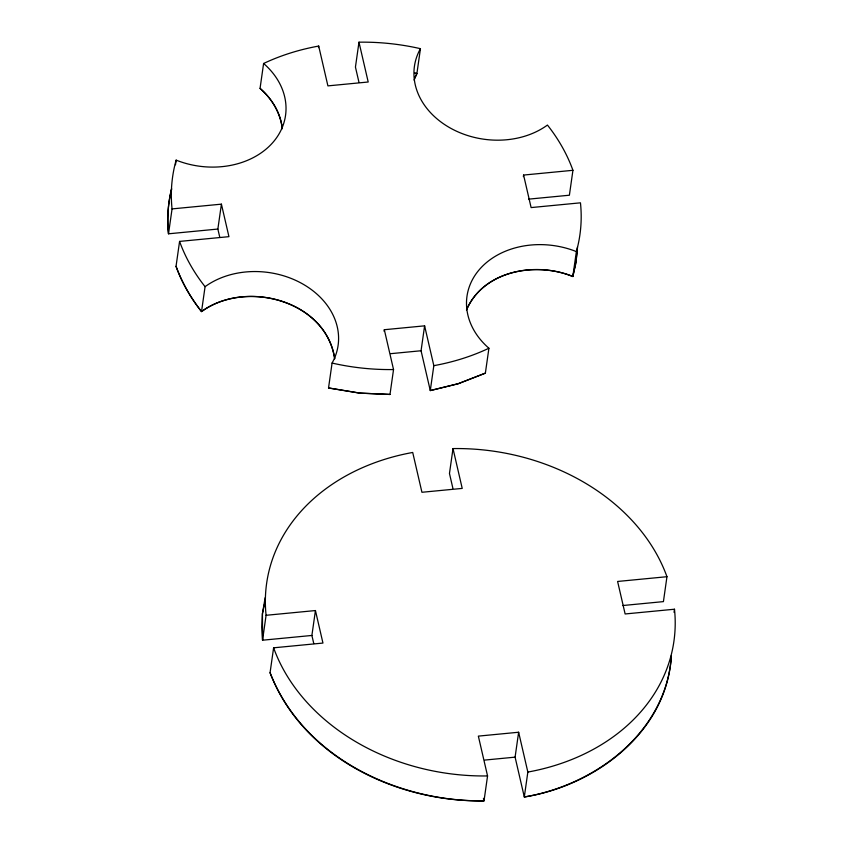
<?xml version="1.0" encoding="UTF-8"?>
<svg xmlns="http://www.w3.org/2000/svg" width="843" height="843" viewBox="0 0 843 843"><rect width="100%" height="100%" fill="white"/><g stroke="black" fill="none" stroke-linecap="round" stroke-linejoin="round"><path stroke-width="1.26" d="M671.27 655.77C667.245 732.072 595.2 785.845 524.304 796.972L515.094 757.151L518.635 732.24L478.35 736.118L487.56 775.939L484.019 800.85C397.232 802.336 302.363 757.362 270.066 672.714L273.606 647.814L322.953 643.061L315.44 610.553L266.082 615.295L262.542 640.206L311.889 635.453L315.44 610.553M577.508 246.967L576.159 261.088L572.818 276.504C536.39 261.404 484.124 270.181 466.79 309.17M577.444 248.79L575.653 264.165L572.818 276.504C536.022 261.425 483.429 270.445 466.474 310.076M175.481 164.796L176.145 160.128A78.852 62.393 8.1 0 0 272.173 143.257A78.852 62.393 8.1 0 0 263.606 63.478A205.692 162.752 8.1 0 1 318.696 46.059L327.906 85.881L368.201 82.003L358.981 42.182A205.692 162.752 8.1 0 1 420.446 48.673A78.852 62.393 8.1 0 0 447.928 126.661A78.852 62.393 8.1 0 0 547.444 125.059A205.692 162.752 8.1 0 1 572.934 170.307L569.394 195.218L528.677 199.138M172.056 208.906L168.516 233.806L217.863 229.054L221.414 204.154L172.056 208.906A205.692 162.752 8.1 0 1 176.145 160.128M334.745 358.591C326.051 300.414 245.84 279.181 201.53 311.573C190.75 297.948 181.94 282.69 176.039 266.325L179.58 241.414L228.938 236.662L221.414 204.154M334.629 358.823C326.23 300.519 245.914 279.328 201.53 311.573L205.07 286.673A205.692 162.752 8.1 0 1 179.58 241.414M260.055 88.389C271.941 98.673 280.445 113.036 282.279 128.768C280.814 112.93 271.857 98.705 260.055 88.389L263.606 63.478M318.475 47.608L318.696 46.059M358.981 42.182L355.44 67.082L358.897 82.024M572.934 170.307L523.587 175.059L531.111 207.578L580.458 202.826A205.692 162.752 8.1 0 1 576.37 251.593A78.852 62.393 8.1 0 0 480.341 268.464A78.852 62.393 8.1 0 0 488.919 348.243L485.368 373.143L458.202 383.723L430.278 390.572L433.829 365.662L424.609 325.841L384.324 329.718L393.533 369.55L389.993 394.45L359.75 393.112L328.528 387.959L332.079 363.059A78.852 62.393 8.1 0 0 304.586 285.06A78.852 62.393 8.1 0 0 205.07 286.673M414.071 80.074L416.895 73.573L420.446 48.673M384.102 331.278L384.324 329.718M485.368 373.143L458.202 383.723L430.278 390.572L421.068 350.751L424.609 325.841M622.703 605.537L663.42 601.617L666.961 576.707A205.692 162.752 8.1 0 0 453.007 448.581L449.467 473.481L452.912 488.413M523.366 176.619L523.587 175.059M572.818 276.504L576.37 251.593M518.635 732.24L527.844 772.062L524.304 796.972C593.767 785.381 663.156 734.696 671.039 660.638L671.028 656.855M674.042 612.334L674.484 609.226L625.127 613.967L617.603 581.459L666.961 576.707M264.312 604.673L262.436 613.693L261.815 627.087L262.542 640.206L262.436 613.693L265.145 597.708M171.529 189.138C167.926 203.7 166.946 218.895 168.516 233.806C166.967 218.748 167.926 203.405 171.666 188.727M414.545 78.315L416.895 73.573L414.935 73.141M390.846 353.66L421.068 350.751M484.873 760.059L515.094 757.151M389.993 394.45L359.75 393.112L328.528 387.959M414.661 73.099L416.895 73.573M201.53 311.573C190.76 297.927 181.962 282.679 176.039 266.325M270.066 672.714C302.9 757.162 397.137 801.872 484.019 800.85L483.439 798.363M453.007 448.581L462.217 488.403L421.932 492.28L412.712 452.459A205.692 162.752 8.1 0 0 266.082 615.295M217.863 229.054L219.749 237.189M311.889 635.453L313.775 643.578M674.484 609.226A205.692 162.752 8.1 0 1 527.844 772.062M487.56 775.939A205.692 162.752 8.1 0 1 273.606 647.814M488.919 348.243A205.692 162.752 8.1 0 1 433.829 365.662M393.533 369.55A205.692 162.752 8.1 0 1 332.079 363.059"/></g></svg>
